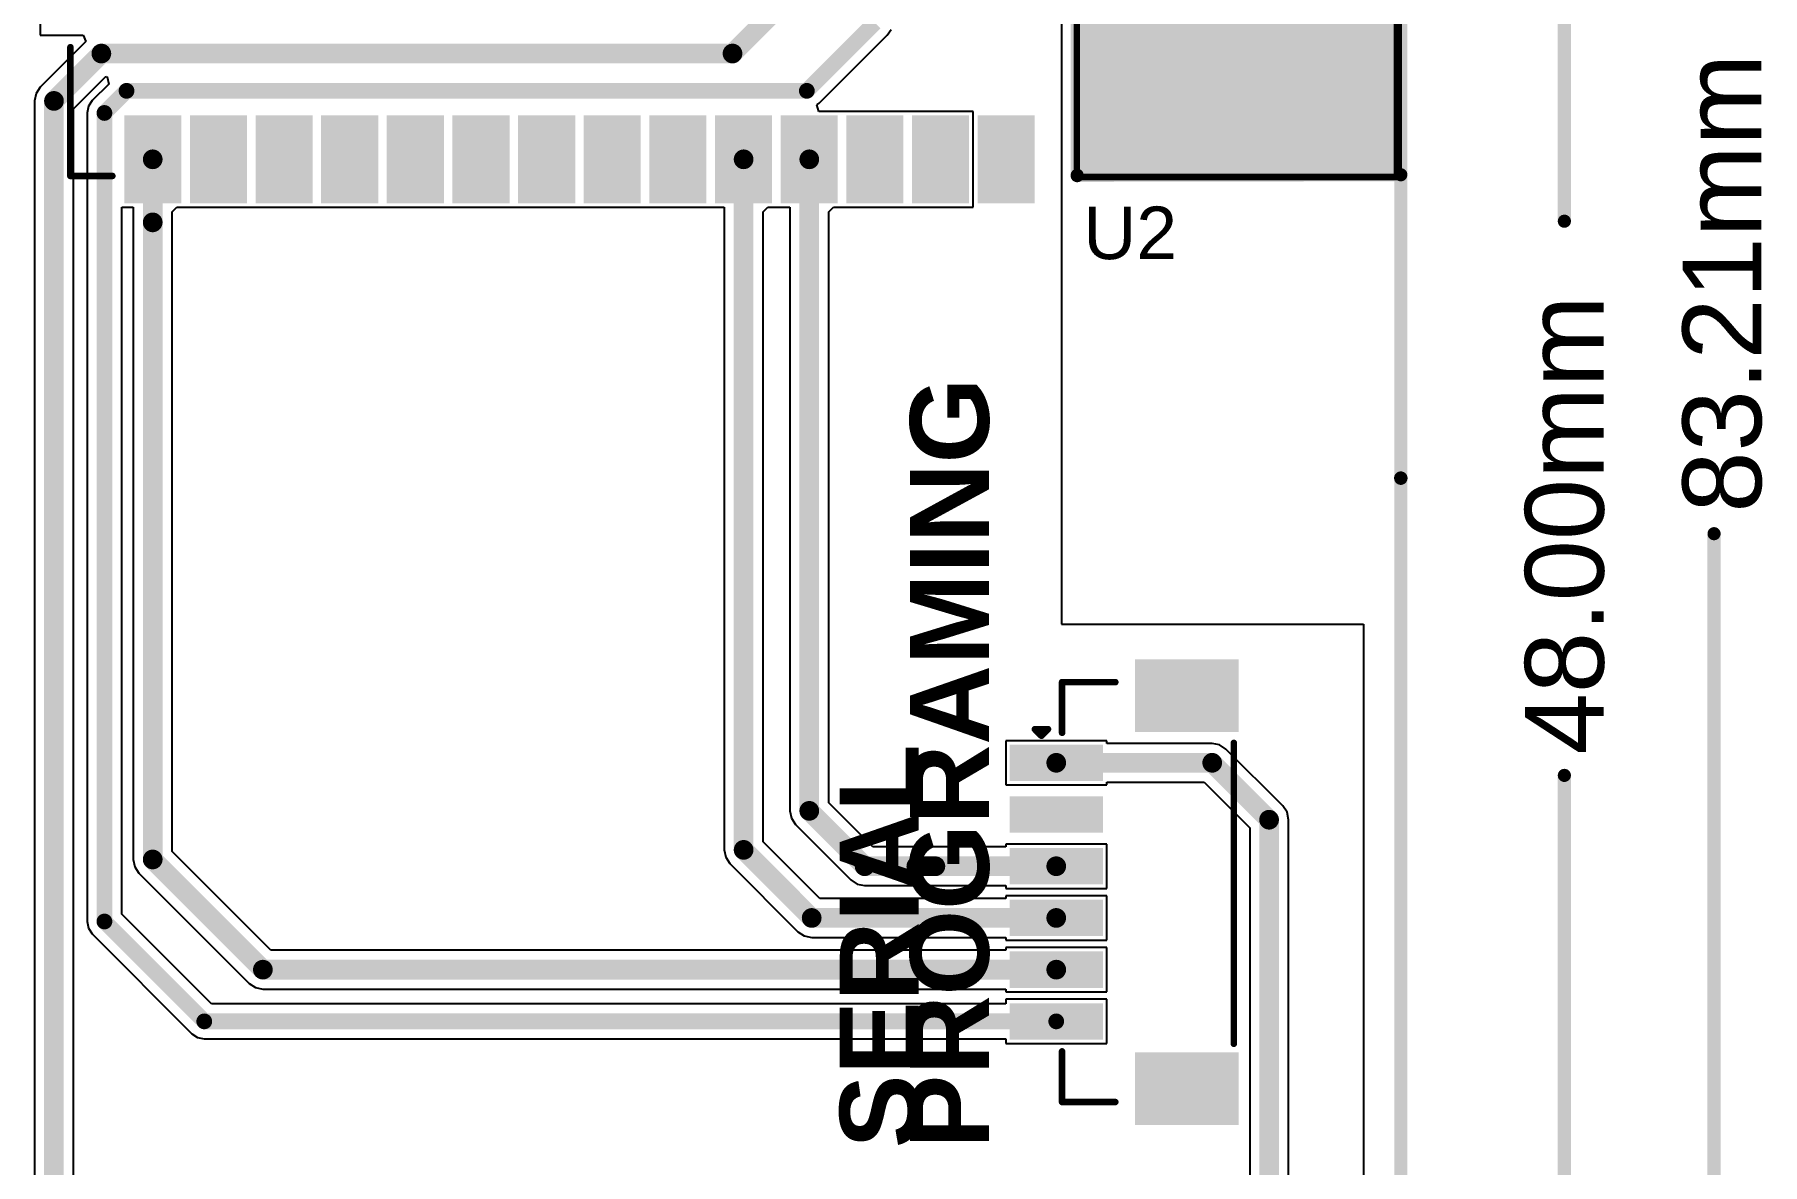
# Model space of a CAD drawing. Header units: inches. Extents: x 0 to 446, y -21 to 70.
# Drawn here: x 63.57 to 96.99, y 10.73 to 32.58 of the extents above; entities that cross this region are included whole.
import ezdxf

# ---------------------------------------------------------------- set-up
doc = ezdxf.new("R2010")
doc.units = ezdxf.units.IN
for name, color, linetype in [('Board Outline', 216, 'Continuous'), ('Deimensions', 6, 'Continuous'), ('Fabrication', 76, 'Continuous'), ('Keep-Out Layer', 6, 'Continuous'), ('Multi-Layer', 9, 'Continuous'), ('Top Layer', 1, 'Continuous'), ('Top Overlay', 2, 'Continuous'), ('Top Paste', 8, 'Continuous'), ('Top Solder', 216, 'Continuous')]:
    doc.layers.add(name, color=color, linetype=linetype)
doc.styles.add('Arial', font='', dxfattribs={"height": 0.2})
doc.styles.add('Arial_Bold', font='', dxfattribs={"height": 0.2})
doc.styles.get('Arial').set_extended_font_data('Arial')
doc.styles.get('Arial_Bold').set_extended_font_data('Arial', bold=True)

msp = doc.modelspace()

# ---------------------------------------------------------------- hatches: boundary and pattern name
at = {"layer": 'Keep-Out Layer'}
msp.add_hatch(color=6, dxfattribs=at).paths.add_polyline_path([(83.77539506, 47.9575749), (83.77539506, 29.8727749), (89.87139506, 29.8727749), (89.87139506, 47.9575749)])
at = {"layer": 'Top Layer'}
for points in [[(66.30836243, 30.91488229), (66.30836243, 29.41488275), (65.40836168999999, 29.41488275), (65.40836168999999, 30.91488229)], [(67.57836243, 30.91488229), (67.57836243, 29.41488275), (66.67836168999999, 29.41488275), (66.67836168999999, 30.91488229)], [(68.84836243, 30.91488229), (68.84836243, 29.41488275), (67.94836169, 29.41488275), (67.94836169, 30.91488229)], [(70.11836243, 30.91488229), (70.11836243, 29.41488275), (69.21836169, 29.41488275), (69.21836169, 30.91488229)], [(71.38836243, 30.91488229), (71.38836243, 29.41488275), (70.48836168999999, 29.41488275), (70.48836168999999, 30.91488229)], [(72.65836243, 30.91488229), (72.65836243, 29.41488275), (71.75836169, 29.41488275), (71.75836169, 30.91488229)], [(73.92836242999999, 30.91488229), (73.92836242999999, 29.41488275), (73.02836169, 29.41488275), (73.02836169, 30.91488229)], [(75.19836242999999, 30.91488229), (75.19836242999999, 29.41488275), (74.29836169, 29.41488275), (74.29836169, 30.91488229)], [(76.46836243, 30.91488229), (76.46836243, 29.41488275), (75.56836168999999, 29.41488275), (75.56836168999999, 30.91488229)], [(77.73836243, 30.91488229), (77.73836243, 29.41488275), (76.83836168999999, 29.41488275), (76.83836168999999, 30.91488229)], [(79.00836243, 30.91488229), (79.00836243, 29.41488275), (78.10836169, 29.41488275), (78.10836169, 30.91488229)], [(80.27836243, 30.91488229), (80.27836243, 29.41488275), (79.37836168999999, 29.41488275), (79.37836168999999, 30.91488229)], [(81.54836243, 30.91488229), (81.54836243, 29.41488275), (80.64836169, 29.41488275), (80.64836169, 30.91488229)], [(82.81836243, 30.91488229), (82.81836243, 29.41488275), (81.91836169, 29.41488275), (81.91836169, 30.91488229)], [(86.76011731, 20.39568311), (86.76011731, 19.19568297), (84.96011836999999, 19.19568297), (84.96011836999999, 20.39568311)], [(84.13511874999999, 18.7456826), (84.13511874999999, 18.2456836), (82.53511941, 18.2456836), (82.53511941, 18.7456826)], [(84.13511874999999, 17.74568206), (84.13511874999999, 17.24568306), (82.53511941, 17.24568306), (82.53511941, 17.74568206)], [(84.13511874999999, 16.74568152), (84.13511874999999, 16.24568252), (82.53511941, 16.24568252), (82.53511941, 16.74568152)], [(84.13511874999999, 15.74568352), (84.13511874999999, 15.24568452), (82.53511941, 15.24568452), (82.53511941, 15.74568352)], [(84.13511874999999, 14.74568298), (84.13511874999999, 14.24568398), (82.53511941, 14.24568398), (82.53511941, 14.74568298)], [(84.13511874999999, 13.74568244), (84.13511874999999, 13.24568344), (82.53511941, 13.24568344), (82.53511941, 13.74568244)], [(86.76011731, 12.79568307), (86.76011731, 11.59568293), (84.96011836999999, 11.59568293), (84.96011836999999, 12.79568307)]]:
    msp.add_hatch(color=1, dxfattribs=at).paths.add_polyline_path(points)
at = {"layer": 'Top Overlay'}
for points in [[(86.69632648, 34.39339832), (86.69632648, 31.85339832), (87.22972648, 31.85339832), (87.22972648, 34.39339832)], [(86.69632648, 31.85339832), (89.23632647999999, 31.85339832), (89.23632647999999, 32.38679832), (86.69632648, 32.38679832)]]:
    msp.add_hatch(color=2, dxfattribs=at).paths.add_polyline_path(points)
at = {"layer": 'Top Paste'}
for points in [[(66.30836243, 30.91488229), (66.30836243, 29.41488275), (65.40836168999999, 29.41488275), (65.40836168999999, 30.91488229)], [(67.57836243, 30.91488229), (67.57836243, 29.41488275), (66.67836168999999, 29.41488275), (66.67836168999999, 30.91488229)], [(68.84836243, 30.91488229), (68.84836243, 29.41488275), (67.94836169, 29.41488275), (67.94836169, 30.91488229)], [(70.11836243, 30.91488229), (70.11836243, 29.41488275), (69.21836169, 29.41488275), (69.21836169, 30.91488229)], [(71.38836243, 30.91488229), (71.38836243, 29.41488275), (70.48836168999999, 29.41488275), (70.48836168999999, 30.91488229)], [(72.65836243, 30.91488229), (72.65836243, 29.41488275), (71.75836169, 29.41488275), (71.75836169, 30.91488229)], [(73.92836242999999, 30.91488229), (73.92836242999999, 29.41488275), (73.02836169, 29.41488275), (73.02836169, 30.91488229)], [(75.19836242999999, 30.91488229), (75.19836242999999, 29.41488275), (74.29836169, 29.41488275), (74.29836169, 30.91488229)], [(76.46836243, 30.91488229), (76.46836243, 29.41488275), (75.56836168999999, 29.41488275), (75.56836168999999, 30.91488229)], [(77.73836243, 30.91488229), (77.73836243, 29.41488275), (76.83836168999999, 29.41488275), (76.83836168999999, 30.91488229)], [(79.00836243, 30.91488229), (79.00836243, 29.41488275), (78.10836169, 29.41488275), (78.10836169, 30.91488229)], [(80.27836243, 30.91488229), (80.27836243, 29.41488275), (79.37836168999999, 29.41488275), (79.37836168999999, 30.91488229)], [(81.54836243, 30.91488229), (81.54836243, 29.41488275), (80.64836169, 29.41488275), (80.64836169, 30.91488229)], [(82.81836243, 30.91488229), (82.81836243, 29.41488275), (81.91836169, 29.41488275), (81.91836169, 30.91488229)], [(86.76011731, 20.39568311), (86.76011731, 19.19568297), (84.96011836999999, 19.19568297), (84.96011836999999, 20.39568311)], [(84.13511874999999, 18.7456826), (84.13511874999999, 18.2456836), (82.53511941, 18.2456836), (82.53511941, 18.7456826)], [(84.13511874999999, 17.74568206), (84.13511874999999, 17.24568306), (82.53511941, 17.24568306), (82.53511941, 17.74568206)], [(84.13511874999999, 16.74568152), (84.13511874999999, 16.24568252), (82.53511941, 16.24568252), (82.53511941, 16.74568152)], [(84.13511874999999, 15.74568352), (84.13511874999999, 15.24568452), (82.53511941, 15.24568452), (82.53511941, 15.74568352)], [(84.13511874999999, 14.74568298), (84.13511874999999, 14.24568398), (82.53511941, 14.24568398), (82.53511941, 14.74568298)], [(84.13511874999999, 13.74568244), (84.13511874999999, 13.24568344), (82.53511941, 13.24568344), (82.53511941, 13.74568244)], [(86.76011731, 12.79568307), (86.76011731, 11.59568293), (84.96011836999999, 11.59568293), (84.96011836999999, 12.79568307)]]:
    msp.add_hatch(color=8, dxfattribs=at).paths.add_polyline_path(points)
at = {"layer": 'Top Solder'}
for points in [[(66.40996243000001, 31.01648229), (66.40996243000001, 29.31328275), (65.30676169, 29.31328275), (65.30676169, 31.01648229)], [(67.67996243, 31.01648229), (67.67996243, 29.31328275), (66.57676169, 29.31328275), (66.57676169, 31.01648229)], [(68.94996242999999, 31.01648229), (68.94996242999999, 29.31328275), (67.84676169, 29.31328275), (67.84676169, 31.01648229)], [(70.21996243, 31.01648229), (70.21996243, 29.31328275), (69.11676168999999, 29.31328275), (69.11676168999999, 31.01648229)], [(71.48996242999999, 31.01648229), (71.48996242999999, 29.31328275), (70.38676168999999, 29.31328275), (70.38676168999999, 31.01648229)], [(72.75996243, 31.01648229), (72.75996243, 29.31328275), (71.65676169, 29.31328275), (71.65676169, 31.01648229)], [(74.02996243, 31.01648229), (74.02996243, 29.31328275), (72.92676168999999, 29.31328275), (72.92676168999999, 31.01648229)], [(75.29996243, 31.01648229), (75.29996243, 29.31328275), (74.19676169, 29.31328275), (74.19676169, 31.01648229)], [(76.56996243, 31.01648229), (76.56996243, 29.31328275), (75.46676169, 29.31328275), (75.46676169, 31.01648229)], [(77.83996243, 31.01648229), (77.83996243, 29.31328275), (76.73676169, 29.31328275), (76.73676169, 31.01648229)], [(79.10996243, 31.01648229), (79.10996243, 29.31328275), (78.00676168999999, 29.31328275), (78.00676168999999, 31.01648229)], [(80.37996242999999, 31.01648229), (80.37996242999999, 29.31328275), (79.27676168999999, 29.31328275), (79.27676168999999, 31.01648229)], [(81.64996242999999, 31.01648229), (81.64996242999999, 29.31328275), (80.54676169, 29.31328275), (80.54676169, 31.01648229)], [(82.91996243, 31.01648229), (82.91996243, 29.31328275), (81.81676168999999, 29.31328275), (81.81676168999999, 31.01648229)], [(86.86171730999999, 20.49728311), (86.86171730999999, 19.09408297), (84.85851837, 19.09408297), (84.85851837, 20.49728311)], [(84.23671875, 18.8472826), (84.23671875, 18.1440836), (82.43351941, 18.1440836), (82.43351941, 18.8472826)], [(84.23671875, 17.84728206), (84.23671875, 17.14408306), (82.43351941, 17.14408306), (82.43351941, 17.84728206)], [(84.23671875, 16.84728152), (84.23671875, 16.14408252), (82.43351941, 16.14408252), (82.43351941, 16.84728152)], [(84.23671875, 15.84728352), (84.23671875, 15.14408452), (82.43351941, 15.14408452), (82.43351941, 15.84728352)], [(84.23671875, 14.84728298), (84.23671875, 14.14408398), (82.43351941, 14.14408398), (82.43351941, 14.84728298)], [(84.23671875, 13.84728244), (84.23671875, 13.14408344), (82.43351941, 13.14408344), (82.43351941, 13.84728244)], [(86.86171730999999, 12.89728307), (86.86171730999999, 11.49408293), (84.85851837, 11.49408293), (84.85851837, 12.89728307)]]:
    msp.add_hatch(color=216, dxfattribs=at).paths.add_polyline_path(points)

# ---------------------------------------------------------------- linework, layer by layer
at = {"layer": 'Board Outline'}
for points in [[(83.73996206, 29.84900558, 0.254, 0.254, 0), (83.73996206, 47.98900486, 0.254, 0.254, 0)], [(83.73996206, 29.8553378, 0.254, 0.254, 0), (89.99991906, 29.86633346, 0.254, 0.254, 0)], [(89.99991398, 29.86663318, 0.254, 0.254, 0), (89.9999216, 2.54e-06, 0.254, 0.254, 0)]]:
    msp.add_lwpolyline(points, format="xyseb", dxfattribs=at)
for points in [[(83.67646206, 29.8553378, 0.127, 0.127, 1), (83.80346206, 29.8553378, 0.127, 0.127, 1)], [(83.67646206, 29.84900558, 0.127, 0.127, 1), (83.80346206, 29.84900558, 0.127, 0.127, 1)], [(89.93641398, 29.86663318, 0.127, 0.127, 1), (90.06341397999999, 29.86663318, 0.127, 0.127, 1)], [(89.93641905999999, 29.86633346, 0.127, 0.127, 1), (90.06341906, 29.86633346, 0.127, 0.127, 1)]]:
    msp.add_lwpolyline(points, format="xyseb", close=True, dxfattribs=at)
at = {"layer": 'Deimensions'}
for points in [[(93.16336206, 28.96787958, 0.254, 0.254, 0), (93.16336206, 48.00000052, 0.254, 0.254, 0)], [(96.05896206, -13.04374836, 0.254, 0.254, 0), (96.05896206, 22.92582664, 0.254, 0.254, 0)], [(93.16336206, 2.54e-06, 0.254, 0.254, 0), (93.16336206, 18.25228252, 0.254, 0.254, 0)]]:
    msp.add_lwpolyline(points, format="xyseb", dxfattribs=at)
for points in [[(93.09986205999999, 28.96787958, 0.127, 0.127, 1), (93.22686206, 28.96787958, 0.127, 0.127, 1)], [(95.99546206, 22.92582664, 0.127, 0.127, 1), (96.12246205999999, 22.92582664, 0.127, 0.127, 1)], [(93.09986205999999, 18.25228252, 0.127, 0.127, 1), (93.22686206, 18.25228252, 0.127, 0.127, 1)]]:
    msp.add_lwpolyline(points, format="xyseb", close=True, dxfattribs=at)
at = {"layer": 'Fabrication'}
msp.add_lwpolyline([(89.99991906, 2.54e-06, 0.254, 0.254, 0), (89.99991906, 48.00000052, 0.254, 0.254, 0)], format="xyseb", dxfattribs=at)
for points in [[(90.00309659999999, 24.00000026, 0.254, 0.254, 1), (89.9967466, 24.00000026, 0.254, 0.254, 1)], [(89.93324659999999, 24.00000026, 0.127, 0.127, 1), (90.06024659999999, 24.00000026, 0.127, 0.127, 1)], [(89.9395966, 24.00000026, 0.127, 0.127, 1), (90.0665966, 24.00000026, 0.127, 0.127, 1)]]:
    msp.add_lwpolyline(points, format="xyseb", close=True, dxfattribs=at)
at = {"layer": 'Multi-Layer'}
for p, q in [((83.73995951999999, 29.85338962), (83.73996206, 47.98900232)), ((89.99993176, 48.00000052), (89.99993176, 29.86701926)), ((89.99993176, 29.86701926), (83.73995951999999, 29.85338962))]:
    msp.add_line(p, q, dxfattribs=at)
at = {"layer": 'Top Layer'}
for p, q in [((83.43516206, 45.15209664), (83.43516206, 21.17328252)), ((63.68056352, 33.7100799), (63.68056352, 32.56708244)), ((63.68056352, 32.56708244), (64.51280213999999, 32.56708244)), ((64.56358182, 32.44008244), (63.68307049999999, 31.55956858)), ((64.51280213999999, 32.56708244), (64.56358182, 32.44008244)), ((78.74895095999999, 31.25094842), (80.06642356, 32.56842102)), ((80.06642356, 32.56842102), (80.13940283999999, 32.67764356)), ((64.3241157, 31.13849754), (64.94467834, 31.75905763999999)), ((64.94467834, 31.75905763999999), (64.9715109, 31.76399032)), ((64.9715109, 31.76399032), (64.97832063999999, 31.75921766)), ((64.97832063999999, 31.75921766), (65.00752048, 31.62039396)), ((63.60166857999999, 31.43774256), (63.57308342, 31.29403952)), ((63.68307049999999, 31.55956858), (63.60166857999999, 31.43774256)), ((65.00752048, 31.62039396), (64.68643146, 31.29930494)), ((63.57308342, 31.29403952), (63.57308342, -1.6402685)), ((64.3241157, -1.79581302), (64.3241157, 31.13849754)), ((64.61345218, 31.1900824), (64.58782358, 31.06124344)), ((64.68643146, 31.29930494), (64.61345218, 31.1900824)), ((78.70215653999999, 31.21968102), (78.74895095999999, 31.25094842)), ((78.74068072, 31.09268102), (78.70215653999999, 31.21968102)), ((79.07356042, 31.09268102), (78.74068072, 31.09268102)), ((79.20056296, 31.09268356), (79.07356042, 31.09268102)), ((79.31316369999999, 31.09268102), (79.20056296, 31.09268356)), ((80.34356041999999, 31.09268102), (79.31316369999999, 31.09268102)), ((80.47056296, 31.09268356), (80.34356041999999, 31.09268102)), ((80.5831637, 31.09268102), (80.47056296, 31.09268356)), ((81.72616115999999, 31.09268102), (80.5831637, 31.09268102)), ((81.72616115999999, 29.23708402), (81.72616115999999, 31.09268102)), ((64.58782358, 31.06124344), (64.58782358, 15.42695416)), ((65.26116234, 15.56640778), (65.26116234, 29.23708402)), ((65.26116234, 29.23708402), (65.48284591999999, 29.23708402)), ((65.48284591999999, 29.23708402), (65.48284591999999, 28.94568252)), ((66.23387819999999, 29.14727977999999), (66.32368244, 29.23708402)), ((66.23387819999999, 28.94568252), (66.23387819999999, 29.14727977999999)), ((66.32368244, 29.23708402), (66.48616116, 29.23708148)), ((66.48616116, 29.23708148), (66.61316369999999, 29.23708402)), ((66.61316369999999, 29.23708402), (67.64356042, 29.23708402)), ((67.64356042, 29.23708402), (67.75616115999999, 29.23708148)), ((67.75616115999999, 29.23708148), (67.8831637, 29.23708402)), ((67.8831637, 29.23708402), (68.91356042, 29.23708402)), ((68.91356042, 29.23708402), (69.02616115999999, 29.23708148)), ((69.02616115999999, 29.23708148), (69.1531637, 29.23708402)), ((69.1531637, 29.23708402), (70.18356041999999, 29.23708402)), ((70.18356041999999, 29.23708402), (70.29616116, 29.23708148)), ((70.29616116, 29.23708148), (70.42316369999999, 29.23708402)), ((70.42316369999999, 29.23708402), (71.45356041999999, 29.23708402)), ((71.45356041999999, 29.23708402), (71.56616116, 29.23708148)), ((71.56616116, 29.23708148), (71.6931637, 29.23708402)), ((71.6931637, 29.23708402), (72.72356042, 29.23708402)), ((72.72356042, 29.23708402), (72.83616116, 29.23708148)), ((72.83616116, 29.23708148), (72.9631637, 29.23708402)), ((72.9631637, 29.23708402), (73.99356042, 29.23708402)), ((73.99356042, 29.23708402), (74.10616116, 29.23708148)), ((74.10616116, 29.23708148), (74.2331637, 29.23708402)), ((74.2331637, 29.23708402), (75.26356041999999, 29.23708402)), ((75.26356041999999, 29.23708402), (75.37616116, 29.23708148)), ((75.37616116, 29.23708148), (75.5031637, 29.23708402)), ((75.5031637, 29.23708402), (76.53356042, 29.23708402)), ((76.53356042, 29.23708402), (76.64616115999999, 29.23708148)), ((76.64616115999999, 29.23708148), (76.77316369999998, 29.23708402)), ((76.77316369999998, 29.23708402), (76.91284592, 29.23708402)), ((76.91284592, 29.23708402), (76.91284592, 16.81183328)), ((77.6638782, 29.14727977999999), (77.75368243999999, 29.23708402)), ((77.6638782, 16.96737526), (77.6638782, 29.14727977999999)), ((77.75368243999999, 29.23708402), (77.91616115999999, 29.23708148)), ((77.91616115999999, 29.23708148), (78.0431637, 29.23708402)), ((78.0431637, 29.23708402), (78.18284591999999, 29.23708402)), ((78.18284591999999, 29.23708402), (78.18284591999999, 17.56648252)), ((78.9338782, 29.14727977999999), (79.02368244, 29.23708402)), ((78.9338782, 17.7220245), (78.9338782, 29.14727977999999)), ((79.02368244, 29.23708402), (79.18616116, 29.23708148)), ((79.18616116, 29.23708148), (79.31316369999999, 29.23708402)), ((79.31316369999999, 29.23708402), (80.34356041999999, 29.23708402)), ((80.34356041999999, 29.23708402), (80.45616116, 29.23708148)), ((80.45616116, 29.23708148), (80.5831637, 29.23708402)), ((80.5831637, 29.23708402), (81.72616115999999, 29.23708402)), ((65.48284591999999, 28.94568252), (65.48284591999999, 16.62668252)), ((66.23387819999999, 16.7822245), (66.23387819999999, 28.94568252)), ((83.43516206, 21.17328252), (89.27632385999999, 21.17328252)), ((89.27632385999999, 21.17328252), (89.27632385999999, 0.11468354)), ((84.31291748, 18.9234826), (82.35732067999999, 18.9234826)), ((82.35732067999999, 18.9234826), (82.35732067999999, 18.0678836)), ((84.31291748, 18.87119924), (84.31291748, 18.9234826)), ((86.35160022, 18.87119924), (84.31291748, 18.87119924)), ((86.49530326, 18.84261408), (86.35160022, 18.87119924)), ((86.61712928, 18.76121216), (86.49530326, 18.84261408)), ((87.7177316, 17.66061238), (86.61712928, 18.76121216)), ((82.35732067999999, 18.0678836), (84.31291748, 18.0678836)), ((84.31291748, 18.0678836), (84.31291748, 18.12016696)), ((84.31291748, 18.12016696), (86.19605824, 18.12016696)), ((86.19605824, 18.12016696), (87.07668386, 17.2395388)), ((79.78470453999999, 16.87119816), (78.9338782, 17.7220245)), ((78.18284591999999, 17.56648252), (78.21143108, 17.42277948)), ((78.21143108, 17.42277948), (78.292833, 17.30095346)), ((87.79913098, 17.53878636), (87.7177316, 17.66061238)), ((87.82771613999999, 17.39508332), (87.79913098, 17.53878636)), ((87.82771613999999, -2.05549246), (87.82771613999999, 17.39508332)), ((78.292833, 17.30095346), (79.36363349999999, 16.23015296)), ((87.07668386, 17.2395388), (87.07668386, -1.9819747)), ((68.14490816, 14.87119708), (66.23387819999999, 16.7822245)), ((76.91284592, 16.81183328), (76.94143108, 16.66813024)), ((78.76005583999999, 15.87120016), (77.6638782, 16.96737526)), ((82.35732067999999, 16.87119816), (79.78470453999999, 16.87119816)), ((84.31291748, 16.92348152), (82.35732067999999, 16.92348152)), ((82.35732067999999, 16.92348152), (82.35732067999999, 16.87119816)), ((84.31291748, 16.06788252), (84.31291748, 16.92348152)), ((65.48284591999999, 16.62668252), (65.51143108000001, 16.48297948)), ((65.51143108000001, 16.48297948), (65.592833, 16.36115346)), ((76.94143108, 16.66813024), (77.022833, 16.54630422)), ((77.022833, 16.54630422), (78.33898226, 15.23015242)), ((65.592833, 16.36115346), (67.72383203999999, 14.23015188)), ((79.36363349999999, 16.23015296), (79.48545951999999, 16.14875104)), ((79.48545951999999, 16.14875104), (79.62916256, 16.12016588)), ((79.62916256, 16.12016588), (82.35732067999999, 16.12016588)), ((82.35732067999999, 16.12016588), (82.35732067999999, 16.06788252)), ((82.35732067999999, 16.06788252), (84.31291748, 16.06788252)), ((82.35732067999999, 15.87120016), (78.76005583999999, 15.87120016)), ((84.31291748, 15.92348352), (82.35732067999999, 15.92348352)), ((82.35732067999999, 15.92348352), (82.35732067999999, 15.87120016)), ((84.31291748, 15.06788452), (84.31291748, 15.92348352)), ((64.58782358, 15.42695416), (64.61345218, 15.2981152)), ((66.99522033999999, 13.83234978), (65.26116234, 15.56640778)), ((64.61345218, 15.2981152), (64.68643146, 15.18889266)), ((64.68643146, 15.18889266), (66.61770521999999, 13.2576189)), ((78.33898226, 15.23015242), (78.46080828, 15.14875304)), ((78.46080828, 15.14875304), (78.60451132, 15.12016788)), ((78.60451132, 15.12016788), (82.35732067999999, 15.12016788)), ((82.35732067999999, 15.12016788), (82.35732067999999, 15.06788452)), ((82.35732067999999, 15.06788452), (84.31291748, 15.06788452)), ((82.35732067999999, 14.87119962), (68.14490816, 14.87119708)), ((84.31291748, 14.92348298), (82.35732067999999, 14.92348298)), ((82.35732067999999, 14.92348298), (82.35732067999999, 14.87119962)), ((84.31291748, 14.06788398), (84.31291748, 14.92348298)), ((67.72383203999999, 14.23015188), (67.84565805999999, 14.14874996)), ((67.84565805999999, 14.14874996), (67.9893611, 14.1201648)), ((67.9893611, 14.1201648), (82.35732067999999, 14.12016734)), ((82.35732067999999, 14.12016734), (82.35732067999999, 14.06788398)), ((82.35732067999999, 14.06788398), (84.31291748, 14.06788398)), ((82.35732067999999, 13.83234978), (66.99522033999999, 13.83234978)), ((84.31291748, 13.92348244), (82.35732067999999, 13.92348244)), ((82.35732067999999, 13.92348244), (82.35732067999999, 13.83234978)), ((84.31291748, 13.06788344), (84.31291748, 13.92348244)), ((66.61770521999999, 13.2576189), (66.72693029999999, 13.18463708)), ((66.72693029999999, 13.18463708), (66.85576671999999, 13.15901102)), ((66.85576671999999, 13.15901102), (82.35732067999999, 13.15901102)), ((82.35732067999999, 13.15901102), (82.35732067999999, 13.06788344)), ((82.35732067999999, 13.06788344), (84.31291748, 13.06788344))]:
    msp.add_line(p, q, dxfattribs=at)
for points in [[(77.07333582, 32.21045628, 0.3809999999999999, 0.3809999999999999, 0), (78.25356206, 33.39068252, 0.3809999999999999, 0.3809999999999999, 0)], [(78.51088945999999, 31.48900992, 0.3048, 0.3048, 0), (79.82836206, 32.80648252, 0.3048, 0.3048, 0)], [(63.94859956, 31.29403952, 0.3809999999999999, 0.3809999999999999, 0), (64.86501632, 32.21045628, 0.3809999999999999, 0.3809999999999999, 0)], [(64.86501632, 32.21045628, 0.3809999999999999, 0.3809999999999999, 0), (77.07333582, 32.21045628, 0.3809999999999999, 0.3809999999999999, 0)], [(63.94859956, -1.79581302, 0.3809999999999999, 0.3809999999999999, 0), (63.94859956, 31.29403952, 0.3809999999999999, 0.3809999999999999, 0)], [(64.92449296, 31.06124344, 0.3048, 0.3048, 0), (65.35225944, 31.48900992, 0.3048, 0.3048, 0)], [(65.35225944, 31.48900992, 0.3048, 0.3048, 0), (78.51088945999999, 31.48900992, 0.3048, 0.3048, 0)], [(64.92449296, 15.42695416, 0.3048, 0.3048, 0), (64.92449296, 31.06124344, 0.3048, 0.3048, 0)], [(65.85836205999999, 28.94568252, 0.3809999999999999, 0.3809999999999999, 0), (65.85836205999999, 30.16488252, 0.3809999999999999, 0.3809999999999999, 0)], [(77.28836206, 16.81183328, 0.3809999999999999, 0.3809999999999999, 0), (77.28836206, 30.16488252, 0.3809999999999999, 0.3809999999999999, 0)], [(78.55836206, 17.56648252, 0.3809999999999999, 0.3809999999999999, 0), (78.55836206, 30.16488252, 0.3809999999999999, 0.3809999999999999, 0)], [(65.85836205999999, 16.62668252, 0.3809999999999999, 0.3809999999999999, 0), (65.85836205999999, 28.94568252, 0.3809999999999999, 0.3809999999999999, 0)], [(83.33511908, 18.4956831, 0.3809999999999999, 0.3809999999999999, 0), (86.35160022, 18.4956831, 0.3809999999999999, 0.3809999999999999, 0)], [(86.35160022, 18.4956831, 0.3809999999999999, 0.3809999999999999, 0), (87.45219999999999, 17.39508332, 0.3809999999999999, 0.3809999999999999, 0)], [(78.55836206, 17.56648252, 0.3809999999999999, 0.3809999999999999, 0), (79.62916256, 16.49568202, 0.3809999999999999, 0.3809999999999999, 0)], [(87.45219999999999, -2.13751668, 0.3809999999999999, 0.3809999999999999, 0), (87.45219999999999, 17.39508332, 0.3809999999999999, 0.3809999999999999, 0)], [(65.85836205999999, 16.62668252, 0.3809999999999999, 0.3809999999999999, 0), (67.98936364, 14.49568094, 0.3809999999999999, 0.3809999999999999, 0)], [(77.28836206, 16.81183328, 0.3809999999999999, 0.3809999999999999, 0), (78.60451132, 15.49568402, 0.3809999999999999, 0.3809999999999999, 0)], [(79.62916256, 16.49568202, 0.3809999999999999, 0.3809999999999999, 0), (80.62881766, 16.49568202, 0.3809999999999999, 0.3809999999999999, 0)], [(80.62881766, 16.49568202, 0.3809999999999999, 0.3809999999999999, 0), (80.99690684, 16.49568202, 0.3809999999999999, 0.3809999999999999, 0)], [(80.99690684, 16.49568202, 0.3809999999999999, 0.3809999999999999, 0), (83.33511908, 16.49568202, 0.3809999999999999, 0.3809999999999999, 0)], [(64.92449296, 15.42695416, 0.3048, 0.3048, 0), (66.85576671999999, 13.4956804, 0.3048, 0.3048, 0)], [(78.60451132, 15.49568402, 0.3809999999999999, 0.3809999999999999, 0), (83.33511908, 15.49568402, 0.3809999999999999, 0.3809999999999999, 0)], [(67.9893611, 14.49568094, 0.3809999999999999, 0.3809999999999999, 0), (83.33511908, 14.49568348, 0.3809999999999999, 0.3809999999999999, 0)], [(66.85576671999999, 13.4956804, 0.3048, 0.3048, 0), (83.33511653999999, 13.4956804, 0.3048, 0.3048, 0)], [(83.33511653999999, 13.4956804, 0.3048, 0.3048, 0), (83.33511908, 13.49568294, 0.3048, 0.3048, 0)]]:
    msp.add_lwpolyline(points, format="xyseb", dxfattribs=at)
for points in [[(64.76976631999999, 32.21045628, 0.1905, 0.1905, 1), (64.96026632, 32.21045628, 0.1905, 0.1905, 1)], [(64.76976631999999, 32.21045628, 0.1905, 0.1905, 1), (64.96026632, 32.21045628, 0.1905, 0.1905, 1)], [(76.97808581999999, 32.21045628, 0.1905, 0.1905, 1), (77.16858582, 32.21045628, 0.1905, 0.1905, 1)], [(76.97808581999999, 32.21045628, 0.1905, 0.1905, 1), (77.16858582, 32.21045628, 0.1905, 0.1905, 1)], [(63.85334956, 31.29403952, 0.1905, 0.1905, 1), (64.04384956, 31.29403952, 0.1905, 0.1905, 1)], [(63.85334956, 31.29403952, 0.1905, 0.1905, 1), (64.04384956, 31.29403952, 0.1905, 0.1905, 1)], [(65.27605944, 31.48900992, 0.1524, 0.1524, 1), (65.42845944, 31.48900992, 0.1524, 0.1524, 1)], [(65.27605944, 31.48900992, 0.1524, 0.1524, 1), (65.42845944, 31.48900992, 0.1524, 0.1524, 1)], [(78.43468946, 31.48900992, 0.1524, 0.1524, 1), (78.58708945999999, 31.48900992, 0.1524, 0.1524, 1)], [(78.43468946, 31.48900992, 0.1524, 0.1524, 1), (78.58708945999999, 31.48900992, 0.1524, 0.1524, 1)], [(64.84829296, 31.06124344, 0.1524, 0.1524, 1), (65.00069296, 31.06124344, 0.1524, 0.1524, 1)], [(64.84829296, 31.06124344, 0.1524, 0.1524, 1), (65.00069296, 31.06124344, 0.1524, 0.1524, 1)], [(65.76311206, 30.16488252, 0.1905, 0.1905, 1), (65.95361206, 30.16488252, 0.1905, 0.1905, 1)], [(77.19311205999999, 30.16488252, 0.1905, 0.1905, 1), (77.38361206, 30.16488252, 0.1905, 0.1905, 1)], [(78.46311206, 30.16488252, 0.1905, 0.1905, 1), (78.65361206, 30.16488252, 0.1905, 0.1905, 1)], [(65.76311206, 28.94568252, 0.1905, 0.1905, 1), (65.95361206, 28.94568252, 0.1905, 0.1905, 1)], [(65.76311206, 28.94568252, 0.1905, 0.1905, 1), (65.95361206, 28.94568252, 0.1905, 0.1905, 1)], [(83.23986907999999, 18.4956831, 0.1905, 0.1905, 1), (83.43036907999999, 18.4956831, 0.1905, 0.1905, 1)], [(86.25635022, 18.4956831, 0.1905, 0.1905, 1), (86.44685021999999, 18.4956831, 0.1905, 0.1905, 1)], [(86.25635022, 18.4956831, 0.1905, 0.1905, 1), (86.44685021999999, 18.4956831, 0.1905, 0.1905, 1)], [(78.46311206, 17.56648252, 0.1905, 0.1905, 1), (78.65361206, 17.56648252, 0.1905, 0.1905, 1)], [(78.46311206, 17.56648252, 0.1905, 0.1905, 1), (78.65361206, 17.56648252, 0.1905, 0.1905, 1)], [(87.35695, 17.39508332, 0.1905, 0.1905, 1), (87.54745, 17.39508332, 0.1905, 0.1905, 1)], [(87.35695, 17.39508332, 0.1905, 0.1905, 1), (87.54745, 17.39508332, 0.1905, 0.1905, 1)], [(65.76311206, 16.62668252, 0.1905, 0.1905, 1), (65.95361206, 16.62668252, 0.1905, 0.1905, 1)], [(65.76311206, 16.62668252, 0.1905, 0.1905, 1), (65.95361206, 16.62668252, 0.1905, 0.1905, 1)], [(77.19311205999999, 16.81183328, 0.1905, 0.1905, 1), (77.38361206, 16.81183328, 0.1905, 0.1905, 1)], [(77.19311205999999, 16.81183328, 0.1905, 0.1905, 1), (77.38361206, 16.81183328, 0.1905, 0.1905, 1)], [(79.53391255999999, 16.49568202, 0.1905, 0.1905, 1), (79.72441256, 16.49568202, 0.1905, 0.1905, 1)], [(79.53391255999999, 16.49568202, 0.1905, 0.1905, 1), (79.72441256, 16.49568202, 0.1905, 0.1905, 1)], [(80.53356766, 16.49568202, 0.1905, 0.1905, 1), (80.72406765999999, 16.49568202, 0.1905, 0.1905, 1)], [(80.53356766, 16.49568202, 0.1905, 0.1905, 1), (80.72406765999999, 16.49568202, 0.1905, 0.1905, 1)], [(80.90165683999999, 16.49568202, 0.1905, 0.1905, 1), (81.09215684, 16.49568202, 0.1905, 0.1905, 1)], [(80.90165683999999, 16.49568202, 0.1905, 0.1905, 1), (81.09215684, 16.49568202, 0.1905, 0.1905, 1)], [(83.23986907999999, 16.49568202, 0.1905, 0.1905, 1), (83.43036907999999, 16.49568202, 0.1905, 0.1905, 1)], [(64.84829296, 15.42695416, 0.1524, 0.1524, 1), (65.00069296, 15.42695416, 0.1524, 0.1524, 1)], [(64.84829296, 15.42695416, 0.1524, 0.1524, 1), (65.00069296, 15.42695416, 0.1524, 0.1524, 1)], [(78.50926132, 15.49568402, 0.1905, 0.1905, 1), (78.69976132, 15.49568402, 0.1905, 0.1905, 1)], [(78.50926132, 15.49568402, 0.1905, 0.1905, 1), (78.69976132, 15.49568402, 0.1905, 0.1905, 1)], [(83.23986907999999, 15.49568402, 0.1905, 0.1905, 1), (83.43036907999999, 15.49568402, 0.1905, 0.1905, 1)], [(67.89411109999999, 14.49568094, 0.1905, 0.1905, 1), (68.08461109999999, 14.49568094, 0.1905, 0.1905, 1)], [(67.89411363999999, 14.49568094, 0.1905, 0.1905, 1), (68.08461364, 14.49568094, 0.1905, 0.1905, 1)], [(83.23986907999999, 14.49568348, 0.1905, 0.1905, 1), (83.43036907999999, 14.49568348, 0.1905, 0.1905, 1)], [(66.77956671999999, 13.4956804, 0.1524, 0.1524, 1), (66.93196671999999, 13.4956804, 0.1524, 0.1524, 1)], [(66.77956671999999, 13.4956804, 0.1524, 0.1524, 1), (66.93196671999999, 13.4956804, 0.1524, 0.1524, 1)], [(83.25891654, 13.4956804, 0.1524, 0.1524, 1), (83.41131653999999, 13.4956804, 0.1524, 0.1524, 1)], [(83.25891654, 13.4956804, 0.1524, 0.1524, 1), (83.41131653999999, 13.4956804, 0.1524, 0.1524, 1)], [(83.25891908, 13.49568294, 0.1524, 0.1524, 1), (83.41131907999998, 13.49568294, 0.1524, 0.1524, 1)]]:
    msp.add_lwpolyline(points, format="xyseb", close=True, dxfattribs=at)
at = {"layer": 'Top Overlay'}
for points in [[(83.73236238, 48.01048309999999, 0.127, 0.127, 0), (83.73236492, 29.82907674, 0.127, 0.127, 0)], [(89.9223627, 48.01048309999999, 0.127, 0.127, 0), (89.92236523999999, 29.8238799, 0.127, 0.127, 0)], [(64.26616052, 29.8430823, 0.127, 0.127, 0), (64.26616052, 32.3322823, 0.127, 0.127, 0)], [(64.26616052, 29.8430823, 0.127, 0.127, 0), (65.07896052, 29.8430823, 0.127, 0.127, 0)], [(83.73236492, 29.8238799, 0.127, 0.127, 0), (89.92236523999999, 29.8238799, 0.127, 0.127, 0)], [(83.44761822, 19.0760858, 0.127, 0.127, 0), (83.44761822, 20.05488496, 0.127, 0.127, 0)], [(83.44761822, 20.05488496, 0.127, 0.127, 0), (84.47721738, 20.05488496, 0.127, 0.127, 0)], [(82.92121846, 19.14528556, 0.127, 0.127, 0), (83.17521846, 19.14528556, 0.127, 0.127, 0)], [(82.92121846, 19.14528556, 0.127, 0.127, 0), (83.04821846, 19.01828556, 0.127, 0.127, 0)], [(83.04821846, 19.01828556, 0.127, 0.127, 0), (83.17521846, 19.14528556, 0.127, 0.127, 0)], [(86.77081706, 13.06348416, 0.127, 0.127, 0), (86.77081706, 18.88008416, 0.127, 0.127, 0)], [(83.44761822, 11.93648108, 0.127, 0.127, 0), (83.44761822, 12.91528024, 0.127, 0.127, 0)], [(83.44761822, 11.93648108, 0.127, 0.127, 0), (84.47721738, 11.93648108, 0.127, 0.127, 0)]]:
    msp.add_lwpolyline(points, format="xyseb", dxfattribs=at)
for points in [[(64.23441052, 32.3322823, 0.0635, 0.0635, 1), (64.29791052, 32.3322823, 0.0635, 0.0635, 1)], [(64.23441052, 29.8430823, 0.0635, 0.0635, 1), (64.29791052, 29.8430823, 0.0635, 0.0635, 1)], [(64.23441052, 29.8430823, 0.0635, 0.0635, 1), (64.29791052, 29.8430823, 0.0635, 0.0635, 1)], [(65.04721052, 29.8430823, 0.0635, 0.0635, 1), (65.11071052, 29.8430823, 0.0635, 0.0635, 1)], [(83.70061491999999, 29.82907674, 0.0635, 0.0635, 1), (83.76411492, 29.82907674, 0.0635, 0.0635, 1)], [(83.70061491999999, 29.8238799, 0.0635, 0.0635, 1), (83.76411492, 29.8238799, 0.0635, 0.0635, 1)], [(89.89061524, 29.8238799, 0.0635, 0.0635, 1), (89.95411524, 29.8238799, 0.0635, 0.0635, 1)], [(89.89061524, 29.8238799, 0.0635, 0.0635, 1), (89.95411524, 29.8238799, 0.0635, 0.0635, 1)], [(83.41586822000001, 20.05488496, 0.0635, 0.0635, 1), (83.47936822, 20.05488496, 0.0635, 0.0635, 1)], [(83.41586822000001, 20.05488496, 0.0635, 0.0635, 1), (83.47936822, 20.05488496, 0.0635, 0.0635, 1)], [(84.44546738, 20.05488496, 0.0635, 0.0635, 1), (84.50896738, 20.05488496, 0.0635, 0.0635, 1)], [(82.88946845999999, 19.14528556, 0.0635, 0.0635, 1), (82.95296846, 19.14528556, 0.0635, 0.0635, 1)], [(82.88946845999999, 19.14528556, 0.0635, 0.0635, 1), (82.95296846, 19.14528556, 0.0635, 0.0635, 1)], [(83.01646846, 19.01828556, 0.0635, 0.0635, 1), (83.07996845999999, 19.01828556, 0.0635, 0.0635, 1)], [(83.01646846, 19.01828556, 0.0635, 0.0635, 1), (83.07996845999999, 19.01828556, 0.0635, 0.0635, 1)], [(83.14346846, 19.14528556, 0.0635, 0.0635, 1), (83.20696846, 19.14528556, 0.0635, 0.0635, 1)], [(83.14346846, 19.14528556, 0.0635, 0.0635, 1), (83.20696846, 19.14528556, 0.0635, 0.0635, 1)], [(83.41586822000001, 19.0760858, 0.0635, 0.0635, 1), (83.47936822, 19.0760858, 0.0635, 0.0635, 1)], [(86.73906706, 18.88008416, 0.0635, 0.0635, 1), (86.80256706, 18.88008416, 0.0635, 0.0635, 1)], [(86.73906706, 13.06348416, 0.0635, 0.0635, 1), (86.80256706, 13.06348416, 0.0635, 0.0635, 1)], [(83.41586822000001, 12.91528024, 0.0635, 0.0635, 1), (83.47936822, 12.91528024, 0.0635, 0.0635, 1)], [(83.41586822000001, 11.93648108, 0.0635, 0.0635, 1), (83.47936822, 11.93648108, 0.0635, 0.0635, 1)], [(83.41586822000001, 11.93648108, 0.0635, 0.0635, 1), (83.47936822, 11.93648108, 0.0635, 0.0635, 1)], [(84.44546738, 11.93648108, 0.0635, 0.0635, 1), (84.50896738, 11.93648108, 0.0635, 0.0635, 1)]]:
    msp.add_lwpolyline(points, format="xyseb", close=True, dxfattribs=at)

# ---------------------------------------------------------------- texts
at = {"layer": 'Deimensions', "style": 'Arial'}
for s, p in [('83.21mm', (96.97311567999999, 23.33222664)), ('48.00mm', (93.92536206, 18.65868252))]:
    msp.add_text(s, height=1.524, rotation=90, dxfattribs=at).set_placement(p)
at = {"layer": 'Top Overlay', "style": 'Arial'}
msp.add_text('U2', height=1.016, dxfattribs=at).set_placement((83.85877056, 28.23464762))
at = {"layer": 'Top Overlay', "style": 'Arial_Bold'}
for s, p in [('PROGRAMING', (82.03146916, 11.03954104)), ('SERIAL', (80.67222626, 11.04472264))]:
    msp.add_text(s, height=1.524, rotation=90, dxfattribs=at).set_placement(p)

doc.saveas('drawing.dxf')
